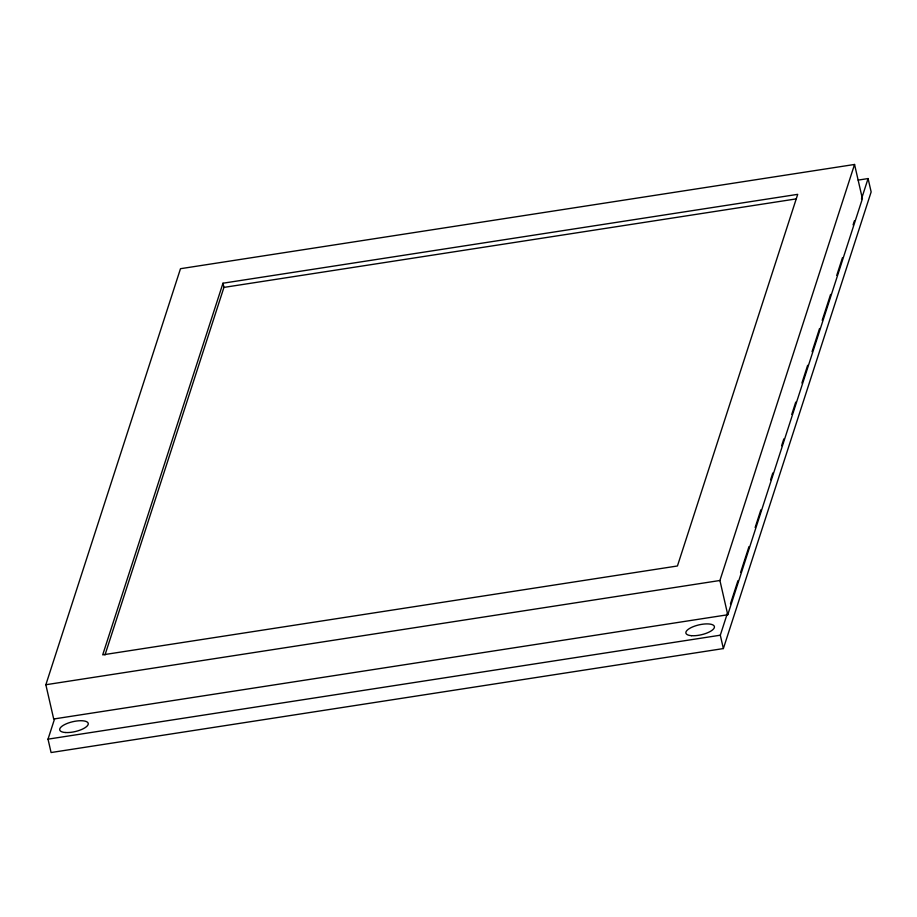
<?xml version="1.0" encoding="UTF-8"?>
<svg xmlns="http://www.w3.org/2000/svg" width="917" height="917" viewBox="0 0 917 917"><rect width="100%" height="100%" fill="white"/><g stroke="black" fill="none" stroke-linecap="round" stroke-linejoin="round"><path stroke-width="1.38" d="M45.85 684.735L180.489 268.704L854.552 164.464L862.404 198.725L727.766 614.757L53.702 718.997L45.85 684.735L719.914 580.495L854.552 164.464M858.174 180.099L868.09 178.563L871.15 191.94L723.364 648.571L51.077 752.536L48.016 739.159L54.63 718.722M222.98 283.215L102.704 654.853L677.434 565.984L797.71 194.347L222.98 283.215L223.931 287.399L104.985 654.956M723.364 648.571L720.303 635.206L727.364 613.393M730.448 603.844L737.944 580.679M740.592 572.495L748.983 546.601M755.149 527.516L760.892 509.795M770.589 479.809L772.802 472.989M781.628 445.731L783.829 438.911M791.772 414.381L795.738 402.116M801.917 383.031L807.648 365.31M812.061 351.681L819.557 328.504M822.205 320.331L830.596 294.426M836.763 275.341L842.505 257.62M853.085 224.906L854.415 220.825M861.476 199.012L868.09 178.563M223.931 287.399L795.83 198.955M48.016 739.159L720.303 635.206M719.914 580.495L727.766 614.757M691.498 635.687A14.626 5.078 -12.9 0 0 714.332 627.629A14.626 5.078 -12.9 0 0 694.582 626.151A14.626 5.078 -12.9 0 0 691.498 635.687M65.336 732.511A14.626 5.078 -12.9 0 0 88.158 724.453A14.626 5.078 -12.9 0 0 68.42 722.974A14.626 5.078 -12.9 0 0 65.336 732.511"/></g></svg>
